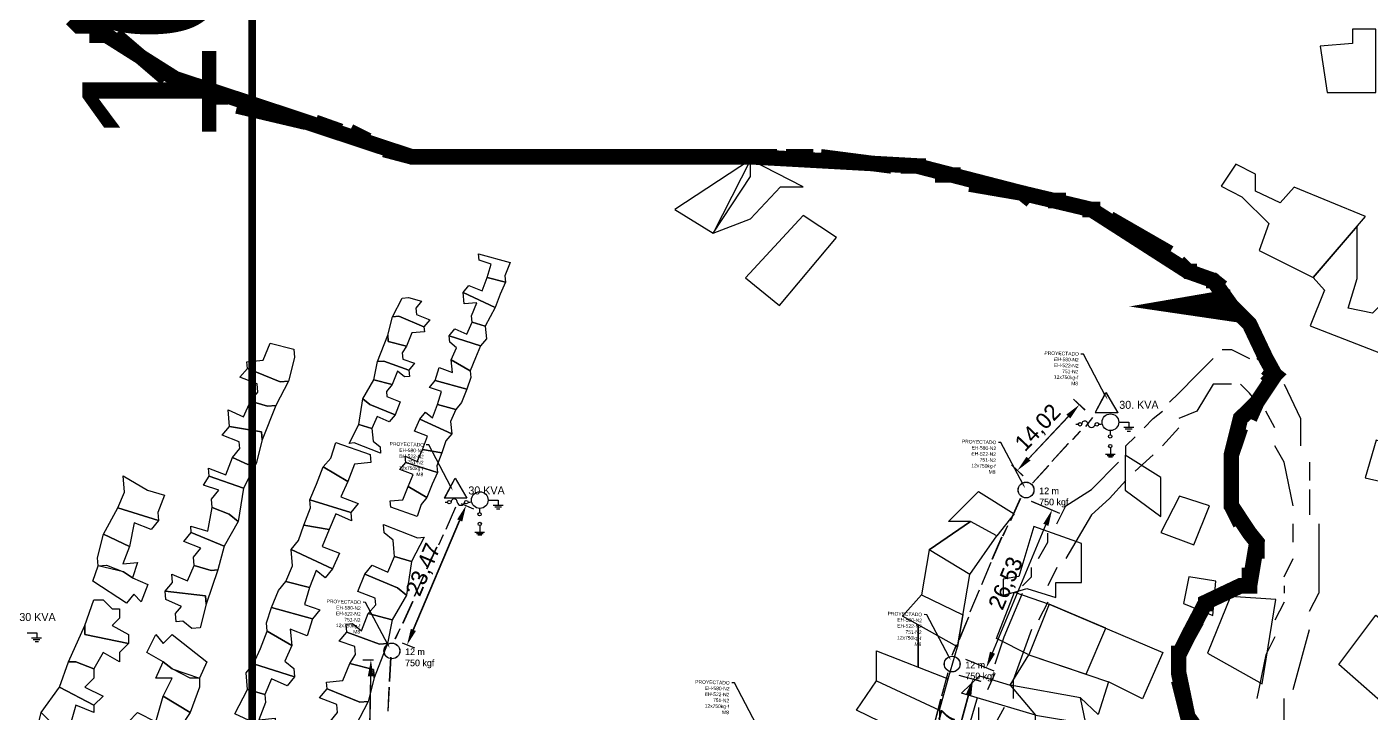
# Model space of a CAD drawing. Header units: millimetres. Extents: x -3588 to 75209, y -3737 to 38254.
# Drawn here: x 4511.6 to 4720.4, y 20894.3 to 21000.9 of the extents above; entities that cross this region are included whole.
import ezdxf
from ezdxf import colors
from ezdxf.entities.mleader import LeaderData, LeaderLine
from ezdxf.math import Vec2, Vec3

# ---------------------------------------------------------------- set-up
doc = ezdxf.new("R2010")
doc.units = ezdxf.units.MM
doc.linetypes.add('CONTINUA', pattern=[0])
for name, color, linetype in [('Mancheta', 255, 'Continuous'), ('P', 253, 'Continuous'), ('T', 7, 'Continuous')]:
    doc.layers.add(name, color=color, linetype=linetype)
doc.dimstyles.new('ISO-25', dxfattribs={"dimtxt": 2.5, "dimasz": 2.5, "dimexe": 1.25, "dimexo": 0.625, "dimtad": 1, "dimtxsty": 'Standard', "dimcen": 2.5, "dimadec": 0, "dimazin": 0, "dimtfac": 1, "dimtmove": 0, "dimatfit": 3, "dimfxl": 1, "dimarcsym": 0})

# ---------------------------------------------------------------- blocks, each defined once
blk = doc.blocks.new('*D268')
at = {"color": 0, "lineweight": -2, "transparency": 16777216}
for p, q in [((4565.47, 20902.55), (4563.82, 20902.58)), ((4565.02, 20900.06), (4564.52, 20873.54)), ((4564.87, 20871.03), (4563.23, 20871.06))]:
    blk.add_line(p, q, dxfattribs=at)
at = {"color": 0, "transparency": 16777216}
for points in [[(4564.61, 20900.07), (4565.44, 20900.05), (4565.07, 20902.56)], [(4564.11, 20873.55), (4564.94, 20873.53), (4564.48, 20871.04)]]:
    blk.add_solid(points, dxfattribs=at)
at = {"layer": 'Defpoints', "color": 0, "transparency": 16777216}
for p in [(4566.09, 20902.54), (4564.48, 20871.04), (4565.5, 20871.02)]:
    blk.add_point(p, dxfattribs=at)
at = {"color": 0, "transparency": 16777216, "insert": (4562.69, 20886.84), "char_height": 2.5, "attachment_point": 5, "rotation": 88.9189}
blk.add_mtext('31,52', dxfattribs=at)
blk = doc.blocks.new('*D269')
at = {"color": 0, "lineweight": -2, "transparency": 16777216}
for p, q in [((4579.08, 20926.88), (4580.99, 20926.08)), ((4571.67, 20907.25), (4578.87, 20924.26)), ((4569.93, 20905.27), (4571.84, 20904.46))]:
    blk.add_line(p, q, dxfattribs=at)
at = {"color": 0, "transparency": 16777216}
for points in [[(4578.48, 20924.42), (4579.25, 20924.1), (4579.84, 20926.56)], [(4571.28, 20907.41), (4572.05, 20907.09), (4570.69, 20904.95)]]:
    blk.add_solid(points, dxfattribs=at)
at = {"layer": 'Defpoints', "color": 0, "transparency": 16777216}
for p in [(4578.51, 20927.13), (4579.84, 20926.56), (4569.36, 20905.51)]:
    blk.add_point(p, dxfattribs=at)
at = {"color": 0, "transparency": 16777216, "insert": (4573.35, 20916.57), "char_height": 2.5, "attachment_point": 5, "rotation": 67.0564}
blk.add_mtext('23,47', dxfattribs=at)
blk = doc.blocks.new('*D275')
at = {"color": 0, "lineweight": -2, "transparency": 16777216}
for p, q in [((4656.37, 20900.21), (4659.76, 20899.29)), ((4654, 20882.86), (4657.9, 20897.2)), ((4651.16, 20881.04), (4654.55, 20880.12))]:
    blk.add_line(p, q, dxfattribs=at)
at = {"color": 0, "transparency": 16777216}
for points in [[(4657.5, 20897.31), (4658.3, 20897.09), (4658.56, 20899.62)], [(4653.6, 20882.97), (4654.4, 20882.75), (4653.34, 20880.44)]]:
    blk.add_solid(points, dxfattribs=at)
at = {"layer": 'Defpoints', "color": 0, "transparency": 16777216}
for p in [(4655.76, 20900.37), (4658.56, 20899.62), (4650.55, 20881.2)]:
    blk.add_point(p, dxfattribs=at)
at = {"color": 0, "transparency": 16777216, "insert": (4653.94, 20890.58), "char_height": 2.5, "attachment_point": 5, "rotation": 74.7914}
blk.add_mtext('19,87', dxfattribs=at)
blk = doc.blocks.new('*D276')
at = {"color": 0, "lineweight": -2, "transparency": 16777216}
for p, q in [((4667.62, 20927.23), (4672, 20925.41)), ((4661.6, 20903.71), (4669.88, 20923.58)), ((4657.41, 20902.74), (4661.79, 20900.92))]:
    blk.add_line(p, q, dxfattribs=at)
at = {"color": 0, "transparency": 16777216}
for points in [[(4669.5, 20923.74), (4670.27, 20923.42), (4670.84, 20925.89)], [(4661.22, 20903.87), (4661.98, 20903.55), (4660.64, 20901.4)]]:
    blk.add_solid(points, dxfattribs=at)
at = {"layer": 'Defpoints', "color": 0, "transparency": 16777216}
for p in [(4667.04, 20927.47), (4670.84, 20925.89), (4656.84, 20902.98)]:
    blk.add_point(p, dxfattribs=at)
at = {"color": 0, "transparency": 16777216, "insert": (4663.82, 20914.45), "char_height": 2.5, "attachment_point": 5, "rotation": 67.3803}
blk.add_mtext('26,53', dxfattribs=at)
blk = doc.blocks.new('*D277')
at = {"color": 0, "lineweight": -2, "transparency": 16777216}
for p, q in [((4675.96, 20941.42), (4674.18, 20943.1)), ((4667.19, 20933.85), (4673.37, 20940.42)), ((4666.34, 20931.21), (4664.56, 20932.89))]:
    blk.add_line(p, q, dxfattribs=at)
at = {"color": 0, "transparency": 16777216}
for points in [[(4673.07, 20940.7), (4673.68, 20940.13), (4675.09, 20942.24)], [(4666.88, 20934.14), (4667.49, 20933.57), (4665.47, 20932.03)]]:
    blk.add_solid(points, dxfattribs=at)
at = {"layer": 'Defpoints', "color": 0, "transparency": 16777216}
for p in [(4675.09, 20942.24), (4676.42, 20940.99), (4666.8, 20930.78)]:
    blk.add_point(p, dxfattribs=at)
at = {"color": 0, "transparency": 16777216, "insert": (4668.76, 20938.56), "char_height": 2.5, "attachment_point": 5, "rotation": 46.7001}
blk.add_mtext('14,02', dxfattribs=at)
blk = doc.blocks.new('*D734')
at = {"color": 0, "lineweight": -2, "transparency": 16777216}
for p, q in [((4565.44, 20902.55), (4563.8, 20902.58)), ((4565, 20900.06), (4564.5, 20873.54)), ((4564.85, 20871.03), (4563.2, 20871.06))]:
    blk.add_line(p, q, dxfattribs=at)
at = {"color": 0, "transparency": 16777216}
for points in [[(4564.58, 20900.06), (4565.42, 20900.05), (4565.05, 20902.56)], [(4564.08, 20873.54), (4564.92, 20873.53), (4564.45, 20871.04)]]:
    blk.add_solid(points, dxfattribs=at)
at = {"layer": 'Defpoints', "color": 0, "transparency": 16777216}
for p in [(4566.07, 20902.54), (4564.45, 20871.04), (4565.47, 20871.02)]:
    blk.add_point(p, dxfattribs=at)
at = {"color": 0, "transparency": 16777216, "insert": (4562.67, 20886.84), "char_height": 2.5, "attachment_point": 5, "rotation": 88.9189}
blk.add_mtext('31,52', dxfattribs=at)
blk = doc.blocks.new('*D735')
at = {"color": 0, "lineweight": -2, "transparency": 16777216}
for p, q in [((4579.06, 20926.88), (4580.97, 20926.07)), ((4571.64, 20907.25), (4578.84, 20924.26)), ((4569.91, 20905.27), (4571.82, 20904.46))]:
    blk.add_line(p, q, dxfattribs=at)
at = {"color": 0, "transparency": 16777216}
for points in [[(4578.46, 20924.42), (4579.23, 20924.09), (4579.82, 20926.56)], [(4571.26, 20907.41), (4572.03, 20907.08), (4570.67, 20904.94)]]:
    blk.add_solid(points, dxfattribs=at)
at = {"layer": 'Defpoints', "color": 0, "transparency": 16777216}
for p in [(4578.48, 20927.12), (4579.82, 20926.56), (4569.33, 20905.51)]:
    blk.add_point(p, dxfattribs=at)
at = {"color": 0, "transparency": 16777216, "insert": (4573.33, 20916.56), "char_height": 2.5, "attachment_point": 5, "rotation": 67.0564}
blk.add_mtext('23,47', dxfattribs=at)
blk = doc.blocks.new('*D741')
at = {"color": 0, "lineweight": -2, "transparency": 16777216}
for p, q in [((4656.34, 20900.21), (4659.74, 20899.28)), ((4653.98, 20882.85), (4657.88, 20897.2)), ((4651.13, 20881.04), (4654.53, 20880.11))]:
    blk.add_line(p, q, dxfattribs=at)
at = {"color": 0, "transparency": 16777216}
for points in [[(4657.47, 20897.31), (4658.28, 20897.09), (4658.53, 20899.61)], [(4653.57, 20882.96), (4654.38, 20882.74), (4653.32, 20880.44)]]:
    blk.add_solid(points, dxfattribs=at)
at = {"layer": 'Defpoints', "color": 0, "transparency": 16777216}
for p in [(4655.74, 20900.37), (4658.53, 20899.61), (4650.53, 20881.2)]:
    blk.add_point(p, dxfattribs=at)
at = {"color": 0, "transparency": 16777216, "insert": (4653.92, 20890.57), "char_height": 2.5, "attachment_point": 5, "rotation": 74.7914}
blk.add_mtext('19,87', dxfattribs=at)
blk = doc.blocks.new('*D742')
at = {"color": 0, "lineweight": -2, "transparency": 16777216}
for p, q in [((4667.6, 20927.23), (4671.97, 20925.41)), ((4661.58, 20903.7), (4669.86, 20923.58)), ((4657.39, 20902.74), (4661.77, 20900.92))]:
    blk.add_line(p, q, dxfattribs=at)
at = {"color": 0, "transparency": 16777216}
for points in [[(4669.47, 20923.74), (4670.24, 20923.42), (4670.82, 20925.89)], [(4661.19, 20903.86), (4661.96, 20903.54), (4660.62, 20901.4)]]:
    blk.add_solid(points, dxfattribs=at)
at = {"layer": 'Defpoints', "color": 0, "transparency": 16777216}
for p in [(4667.02, 20927.47), (4670.82, 20925.89), (4656.81, 20902.98)]:
    blk.add_point(p, dxfattribs=at)
at = {"color": 0, "transparency": 16777216, "insert": (4663.79, 20914.44), "char_height": 2.5, "attachment_point": 5, "rotation": 67.3803}
blk.add_mtext('26,53', dxfattribs=at)
blk = doc.blocks.new('*D743')
at = {"color": 0, "lineweight": -2, "transparency": 16777216}
for p, q in [((4675.94, 20941.41), (4674.16, 20943.09)), ((4667.16, 20933.85), (4673.35, 20940.42)), ((4666.32, 20931.21), (4664.54, 20932.89))]:
    blk.add_line(p, q, dxfattribs=at)
at = {"color": 0, "transparency": 16777216}
for points in [[(4673.05, 20940.7), (4673.65, 20940.13), (4675.07, 20942.23)], [(4666.86, 20934.13), (4667.47, 20933.56), (4665.45, 20932.03)]]:
    blk.add_solid(points, dxfattribs=at)
at = {"layer": 'Defpoints', "color": 0, "transparency": 16777216}
for p in [(4675.07, 20942.23), (4676.39, 20940.98), (4666.78, 20930.78)]:
    blk.add_point(p, dxfattribs=at)
at = {"color": 0, "transparency": 16777216, "insert": (4668.74, 20938.56), "char_height": 2.5, "attachment_point": 5, "rotation": 46.7001}
blk.add_mtext('14,02', dxfattribs=at)

msp = doc.modelspace()

# ---------------------------------------------------------------- linework, layer by layer
at = {"color": 10}
for p, q in [((4677.577, 20941.056), (4679.204, 20944.111)), ((4677.6, 20941.059), (4679.226, 20944.115)), ((4679.204, 20944.111), (4681.025, 20940.991)), ((4679.226, 20944.115), (4681.048, 20940.994)), ((4681.025, 20940.991), (4677.524, 20940.991)), ((4681.048, 20940.994), (4677.547, 20940.994)), ((4674.499, 20939.189), (4674.884, 20939.189)), ((4676.057, 20938.84), (4677.14, 20940.251)), ((4676.08, 20938.843), (4677.163, 20940.255)), ((4678.074, 20939.189), (4678.462, 20939.189)), ((4681.276, 20939.503), (4682.752, 20939.502)), ((4681.967, 20938.746), (4683.516, 20938.745)), ((4682.752, 20939.502), (4682.753, 20938.767)), ((4675.219, 20938.14), (4674.012, 20936.833)), ((4675.242, 20938.144), (4674.035, 20936.836)), ((4679.849, 20938.149), (4679.855, 20937.572)), ((4682.21, 20938.472), (4683.254, 20938.472)), ((4682.5, 20938.143), (4683.027, 20938.143)), ((4673.34, 20936.211), (4670.775, 20933.433)), ((4673.363, 20936.215), (4670.798, 20933.437)), ((4680.642, 20934.501), (4679.147, 20934.484)), ((4679.885, 20935.543), (4679.896, 20934.492)), ((4670.288, 20932.773), (4667.773, 20930.048)), ((4670.311, 20932.777), (4667.795, 20930.052)), ((4680.411, 20934.293), (4679.386, 20934.281)), ((4680.193, 20934.09), (4679.602, 20934.084)), ((4576.501, 20927.763), (4578.128, 20930.818)), ((4576.524, 20927.766), (4578.15, 20930.822)), ((4578.128, 20930.818), (4579.949, 20927.698)), ((4578.15, 20930.822), (4579.972, 20927.701)), ((4579.949, 20927.698), (4576.448, 20927.698)), ((4579.972, 20927.701), (4576.471, 20927.701)), ((4576.576, 20927.094), (4576.961, 20927.094)), ((4576.741, 20922.895), (4578.247, 20926.362)), ((4576.764, 20922.898), (4578.27, 20926.366)), ((4580.151, 20927.095), (4580.539, 20927.095)), ((4583.352, 20927.408), (4584.829, 20927.407)), ((4584.043, 20926.651), (4585.592, 20926.651)), ((4584.287, 20926.377), (4585.331, 20926.377)), ((4584.829, 20927.407), (4584.83, 20926.673)), ((4664.391, 20924.266), (4665.952, 20927.709)), ((4664.413, 20924.269), (4665.975, 20927.713)), ((4581.926, 20926.055), (4581.932, 20925.478)), ((4584.577, 20926.048), (4585.104, 20926.048)), ((4575.602, 20920.454), (4576.311, 20922.086)), ((4575.625, 20920.458), (4576.334, 20922.09)), ((4582.719, 20922.406), (4581.224, 20922.389)), ((4582.488, 20922.198), (4581.463, 20922.187)), ((4582.27, 20921.995), (4581.679, 20921.989)), ((4581.962, 20923.448), (4581.973, 20922.398)), ((4663.213, 20921.844), (4663.948, 20923.464)), ((4663.236, 20921.848), (4663.971, 20923.468)), ((4573.748, 20916.722), (4575.307, 20920.166)), ((4573.771, 20916.725), (4575.33, 20920.17)), ((4661.548, 20918.263), (4663.048, 20921.733)), ((4661.571, 20918.266), (4663.071, 20921.736)), ((4659.911, 20914.312), (4661.373, 20917.799)), ((4659.934, 20914.316), (4661.396, 20917.803)), ((4571.839, 20912.523), (4573.367, 20915.902)), ((4571.861, 20912.527), (4573.39, 20915.905)), ((4570.026, 20908.298), (4571.584, 20911.743)), ((4570.048, 20908.302), (4571.607, 20911.747)), ((4658.119, 20910.062), (4659.553, 20913.482)), ((4658.142, 20910.065), (4659.576, 20913.485)), ((4568.85, 20905.876), (4569.584, 20907.497)), ((4568.873, 20905.879), (4569.607, 20907.5)), ((4656.425, 20905.788), (4657.887, 20909.275)), ((4656.448, 20905.792), (4657.91, 20909.279)), ((4511.683, 20906.797), (4513.159, 20906.796)), ((4512.374, 20906.04), (4513.923, 20906.039)), ((4512.617, 20905.766), (4513.661, 20905.766)), ((4512.907, 20905.437), (4513.434, 20905.437)), ((4513.159, 20906.796), (4513.16, 20906.061)), ((4655.318, 20903.334), (4656.006, 20904.974)), ((4655.341, 20903.337), (4656.029, 20904.978)), ((4567.971, 20899.26), (4568.171, 20903.035)), ((4567.994, 20899.263), (4568.193, 20903.039)), ((4653.692, 20897.003), (4654.687, 20900.65)), ((4653.715, 20897.007), (4654.71, 20900.654)), ((4567.719, 20894.654), (4567.915, 20898.357)), ((4567.742, 20894.657), (4567.938, 20898.361)), ((4652.63, 20892.861), (4653.585, 20896.519)), ((4652.653, 20892.865), (4653.608, 20896.523))]:
    msp.add_line(p, q, dxfattribs=at)
at = {"color": 220}
for points in [[(4712.48, 20997.899), (4713.533, 20990.699), (4721.127, 20990.699), (4721.127, 21000.557), (4717.468, 21000.557), (4717.468, 20998.342), (4712.48, 20997.899)], [(4612.281, 20972.556), (4618.227, 20968.863), (4624.012, 20977.694), (4624.012, 20980.263), (4612.281, 20972.556)], [(4624.012, 20971.111), (4628.672, 20976.088), (4632.207, 20976.088), (4624.012, 20980.263), (4624.012, 20980.263), (4618.227, 20968.863), (4624.012, 20971.111)], [(4697.077, 20976.186), (4700.293, 20974.49), (4700.293, 20974.49), (4704.491, 20970.385), (4702.972, 20966.19), (4711.369, 20961.995), (4719.497, 20971.456), (4708.421, 20976.007), (4706.277, 20973.598), (4702.437, 20975.383), (4702.437, 20978.06), (4699.391, 20979.578), (4697.077, 20976.186)], [(4623.209, 20961.959), (4628.512, 20957.624), (4637.35, 20968.221), (4632.207, 20971.592), (4623.209, 20961.959)], [(4713.12, 20960.015), (4710.91, 20954.465), (4728.084, 20947.782), (4730.294, 20955.711), (4723.493, 20959.335), (4720.602, 20956.447), (4716.805, 20957.24), (4718.222, 20961.827), (4718.222, 20969.971), (4711.369, 20961.995), (4711.369, 20961.995), (4713.12, 20960.015)], [(4721.156, 20936.708), (4719.463, 20930.879), (4726.896, 20929.187), (4729.06, 20934.452), (4721.156, 20936.708)], [(4682.183, 20934.373), (4682.183, 20928.975), (4687.749, 20924.886), (4687.749, 20930.938), (4682.183, 20934.373)], [(4658.056, 20915.855), (4662.236, 20921.871), (4658.186, 20924.093), (4651.764, 20919.676), (4658.186, 20924.093), (4654.731, 20924.093), (4659.417, 20928.735), (4664.936, 20925.283), (4662.236, 20921.871)], [(4687.709, 20922.369), (4692.87, 20920.456), (4695.284, 20926.528), (4690.622, 20928.025), (4687.709, 20922.369)], [(4663.236, 20915.136), (4663.236, 20912.633), (4664.981, 20913.13), (4666.928, 20913.684), (4671.409, 20912.304), (4671.409, 20914.609), (4675.43, 20914.609), (4675.43, 20920.669), (4667.982, 20923.303), (4665.674, 20915.531), (4663.236, 20915.136)], [(4653.33, 20894.81), (4654.723, 20899.679), (4656.135, 20904.617), (4650.024, 20908.026), (4650.024, 20901.513), (4650.024, 20908.026), (4647.589, 20909.384), (4650.546, 20912.721), (4656.985, 20909.591), (4656.135, 20904.617), (4658.056, 20915.855), (4651.764, 20919.676), (4650.546, 20912.721)], [(4692.087, 20915.49), (4691.235, 20911.363), (4695.791, 20909.496), (4696.25, 20914.835), (4692.087, 20915.49)], [(4667.237, 20903.404), (4662.209, 20905.916), (4664.981, 20913.13), (4670.396, 20911.262), (4667.237, 20903.404), (4676.141, 20900.392), (4679.163, 20907.526), (4670.396, 20911.262), (4688.017, 20903.754), (4684.901, 20896.576), (4679.615, 20899.217)], [(4698.554, 20912.454), (4694.952, 20903.622), (4703.465, 20898.878), (4705.593, 20911.964), (4698.554, 20912.454)], [(4715.35, 20901.876), (4721.122, 20909.566), (4728.915, 20903.318), (4723.143, 20895.051), (4715.35, 20901.876)], [(4643.585, 20899.331), (4643.585, 20904.026), (4654.723, 20899.679)], [(4659.179, 20896.705), (4657.632, 20891.359), (4668.269, 20888.782), (4668.269, 20893.999), (4659.179, 20896.705), (4656.748, 20897.428), (4659.566, 20900.119), (4664.336, 20898.702), (4668.269, 20893.999), (4676.069, 20892.711), (4675.231, 20896.705), (4664.336, 20898.702), (4667.237, 20903.404), (4679.615, 20899.217), (4678.003, 20894.128), (4675.231, 20896.705)], [(4640.452, 20894.81), (4643.585, 20899.331), (4653.33, 20894.81), (4653.33, 20888.55), (4640.452, 20894.81)]]:
    msp.add_lwpolyline(points, dxfattribs=at)
at = {"color": 10}
for centre, radius in [((4679.894, 20939.518), 1.294), ((4675.16, 20939.196), 0.276), ((4677.798, 20939.192), 0.276), ((4679.855, 20937.308), 0.263), ((4679.879, 20935.802), 0.26), ((4581.971, 20927.423), 1.294), ((4666.781, 20928.978), 1.222), ((4666.803, 20928.981), 1.222), ((4577.237, 20927.101), 0.276), ((4579.875, 20927.097), 0.276), ((4581.932, 20925.214), 0.263), ((4581.956, 20923.708), 0.26), ((4568.311, 20903.99), 1.222), ((4568.334, 20903.993), 1.222), ((4655.311, 20901.951), 1.222), ((4655.334, 20901.955), 1.222)]:
    msp.add_circle(centre, radius, dxfattribs=at)
for centre, radius, start, end in [((4675.916, 20939.217), 0.481, 356.0473, 179.98075), ((4676.958, 20939.284), 0.571, 190.00363, 350.3175), ((4577.993, 20927.123), 0.481, 356.0473, 179.98075), ((4579.035, 20927.189), 0.571, 190.00363, 350.3175)]:
    msp.add_arc(centre, radius, start, end, dxfattribs=at)
at = {"layer": 'P'}
for points, const_width in [([(4546.642, 14442.235), (4546.642, 23768.463)], 1.2), ([(4518.573, 21002.18), (4519.71, 21001.06), (4521.118, 21001.06), (4522.526, 21001.06), (4522.526, 20999.636), (4523.951, 20999.636), (4534.673, 20992.866), (4571.37, 20980.735), (4609.202, 20980.735), (4624.15, 20980.735), (4649.852, 20979.311), (4666.224, 20975.086), (4676.946, 20972.541), (4691.91, 20962.939), (4695.863, 20961.531), (4698.679, 20957.578), (4700.088, 20956.169), (4701.496, 20954.761), (4704.04, 20949.4), (4705.449, 20946.855), (4702.632, 20942.614), (4700.088, 20940.086), (4698.679, 20934.436), (4698.679, 20930.484), (4698.679, 20926.531), (4701.496, 20922.29), (4702.632, 20920.881), (4701.496, 20914.112), (4700.088, 20914.112), (4694.726, 20911.567), (4691.91, 20906.206), (4690.501, 20903.389), (4690.501, 20900.557), (4691.91, 20893.787), (4694.726, 20889.834)], 2.417), ([(4518.573, 21002.18), (4519.71, 21001.06), (4521.118, 21001.06), (4522.526, 21001.06), (4522.526, 20999.636), (4523.951, 20999.636), (4534.673, 20992.866), (4571.37, 20980.735), (4609.202, 20980.735), (4624.15, 20980.735), (4649.852, 20979.311), (4666.224, 20975.086), (4676.946, 20972.541), (4691.91, 20962.939), (4695.863, 20961.531), (4698.679, 20957.578), (4700.088, 20956.169), (4701.496, 20954.761), (4704.04, 20949.4), (4705.449, 20946.855), (4702.632, 20942.614), (4700.088, 20940.086), (4698.679, 20934.436), (4698.679, 20930.484), (4698.679, 20926.531), (4701.496, 20922.29), (4702.632, 20920.881), (4701.496, 20914.112), (4700.088, 20914.112), (4694.726, 20911.567), (4691.91, 20906.206), (4690.501, 20903.389), (4690.501, 20900.557), (4691.91, 20893.787), (4694.726, 20889.834)], 1.2), ([(4519.71, 21001.06), (4521.118, 21001.06), (4522.526, 21001.06), (4522.526, 20999.636)], 2.417), ([(4525.359, 20999.636), (4533.265, 20992.866)], 2.417), ([(4534.673, 20992.866), (4537.49, 20991.458)], 2.417), ([(4540.034, 20990.049), (4542.851, 20990.049)], 2.417), ([(4544.275, 20988.625), (4554.998, 20986.096)], 2.417), ([(4556.406, 20986.096), (4560.359, 20984.688)], 2.417), ([(4561.767, 20984.688), (4564.6, 20983.264)], 2.417), ([(4567.129, 20981.855), (4571.37, 20980.735), (4576.731, 20980.735)], 2.417), ([(4579.548, 20980.735), (4582.092, 20980.735)], 2.417), ([(4583.5, 20980.735), (4587.453, 20980.735)], 2.417), ([(4588.878, 20980.735), (4599.872, 20980.735)], 2.417), ([(4601.009, 20980.735), (4605.249, 20980.735)], 2.417), ([(4606.658, 20980.735), (4609.202, 20980.735), (4610.611, 20980.735)], 2.417), ([(4612.019, 20980.735), (4622.742, 20980.735)], 2.417), ([(4624.15, 20980.735), (4628.103, 20980.735)], 2.417), ([(4629.527, 20980.735), (4633.752, 20980.735)], 2.417), ([(4634.888, 20980.735), (4645.899, 20979.311)], 2.417), ([(4647.307, 20979.311), (4649.852, 20979.311), (4651.26, 20979.311)], 2.417), ([(4652.669, 20977.903), (4656.621, 20977.903)], 2.417), ([(4658.03, 20976.494), (4666.224, 20975.086), (4667.632, 20973.95)], 2.417), ([(4670.177, 20973.95), (4672.993, 20973.95)], 2.417), ([(4675.538, 20972.541), (4676.946, 20972.541), (4678.354, 20972.541)], 2.417), ([(4679.763, 20971.133), (4689.077, 20965.772)], 2.417), ([(4690.501, 20964.363), (4691.91, 20962.939), (4693.318, 20962.939)], 2.417), ([(4694.726, 20961.531), (4695.863, 20961.531), (4697.271, 20960.41)], 2.417), ([(4698.679, 20958.986), (4690.501, 20957.578), (4700.088, 20956.169), (4701.496, 20954.761), (4704.04, 20949.4)], 2.417), ([(4704.04, 20947.976), (4705.449, 20946.855), (4704.04, 20945.447)], 2.417), ([(4702.632, 20942.614), (4701.496, 20940.086)], 2.417), ([(4700.088, 20938.661), (4698.679, 20934.436), (4698.679, 20930.484), (4698.679, 20929.075)], 2.417), ([(4698.679, 20926.531), (4700.088, 20923.714)], 2.417), ([(4701.496, 20922.29), (4702.632, 20920.881), (4702.632, 20918.337)], 2.417), ([(4701.496, 20916.928), (4701.496, 20914.112), (4700.088, 20914.112), (4694.726, 20911.567), (4694.726, 20910.159)], 2.417), ([(4693.318, 20908.75), (4691.91, 20906.206)], 2.417), ([(4690.501, 20904.798), (4690.501, 20903.389), (4690.501, 20900.557)], 2.417), ([(4690.501, 20899.436), (4691.91, 20893.787), (4694.726, 20889.834)], 2.417)]:
    msp.add_lwpolyline(points, dxfattribs=dict(at, const_width=const_width))
at = {"layer": 'P', "color": 50}
for points in [[(4585.871, 20962.253), (4585.962, 20961.26), (4583.116, 20962), (4583.717, 20964.035), (4581.883, 20964.654), (4581.792, 20965.646), (4586.672, 20964.306), (4585.871, 20962.253)], [(4585.143, 20959.408), (4584.331, 20957.343), (4579.361, 20959.665), (4580.252, 20960.736), (4582.316, 20959.936), (4583.116, 20962), (4585.962, 20961.26), (4585.143, 20959.408)], [(4580.685, 20956.019), (4581.486, 20958.072), (4579.523, 20957.891), (4579.361, 20959.665), (4584.331, 20957.343), (4582.822, 20954.426), (4580.775, 20955.037), (4580.685, 20956.019)], [(4572.051, 20957.206), (4572.141, 20956.224), (4574.194, 20955.423), (4573.302, 20954.351), (4569.386, 20955.971), (4568.405, 20955.881), (4569.914, 20958.798), (4570.907, 20958.889), (4572.941, 20958.288), (4572.051, 20957.206)], [(4573.375, 20953.559), (4571.412, 20953.379), (4570.6, 20951.325), (4567.755, 20952.054), (4567.665, 20953.035), (4568.405, 20955.881), (4569.386, 20955.971), (4573.302, 20954.351), (4573.375, 20953.559)], [(4583.002, 20952.463), (4582.099, 20951.391), (4577.201, 20952.921), (4578.093, 20953.992), (4579.956, 20953.174), (4580.775, 20955.037), (4582.822, 20954.426), (4583.002, 20952.463)], [(4569.909, 20950.272), (4570, 20949.28), (4571.845, 20948.662), (4570.943, 20947.589), (4567.045, 20949.008), (4566.063, 20948.918), (4567.665, 20953.035), (4567.755, 20952.054), (4570.6, 20951.325), (4569.909, 20950.272)], [(4581.281, 20949.527), (4580.479, 20947.474), (4577.544, 20949.185), (4578.363, 20951.048), (4577.291, 20951.939), (4577.201, 20952.921), (4582.099, 20951.391), (4581.281, 20949.527)], [(4580.57, 20946.482), (4579.94, 20944.647), (4575.061, 20945.976), (4575.671, 20948.023), (4577.724, 20947.222), (4577.544, 20949.185), (4580.479, 20947.474), (4580.57, 20946.482)], [(4571.033, 20946.608), (4570.252, 20946.536), (4569.18, 20947.427), (4568.369, 20945.362), (4565.523, 20946.102), (4566.063, 20948.918), (4567.045, 20949.008), (4570.943, 20947.589), (4571.033, 20946.608)], [(4567.478, 20944.291), (4567.549, 20943.51), (4569.614, 20942.698), (4568.802, 20940.644), (4564.885, 20942.264), (4563.813, 20943.167), (4565.523, 20946.102), (4568.369, 20945.362), (4567.478, 20944.291)], [(4579.14, 20942.583), (4578.249, 20941.511), (4575.404, 20942.24), (4576.014, 20944.287), (4574.169, 20944.905), (4575.061, 20945.976), (4579.94, 20944.647), (4579.14, 20942.583)], [(4568.802, 20940.644), (4567.91, 20939.573), (4566.047, 20940.392), (4565.228, 20938.528), (4563.193, 20939.14), (4563.813, 20943.167), (4564.885, 20942.264), (4568.802, 20940.644)], [(4577.43, 20939.648), (4577.61, 20937.685), (4572.639, 20940.007), (4573.531, 20941.078), (4574.602, 20940.187), (4575.404, 20942.24), (4578.249, 20941.511), (4577.43, 20939.648)], [(4565.318, 20937.547), (4565.409, 20936.565), (4566.48, 20935.674), (4566.571, 20934.681), (4562.464, 20936.295), (4561.672, 20936.222), (4563.193, 20939.14), (4565.228, 20938.528), (4565.318, 20937.547)], [(4576.719, 20936.613), (4576.089, 20934.767), (4573.073, 20935.278), (4573.874, 20937.342), (4571.81, 20938.142), (4572.639, 20940.007), (4577.61, 20937.685), (4576.719, 20936.613)], [(4558.837, 20933.951), (4559.638, 20936.344), (4564.956, 20934.513), (4565.073, 20933.239), (4562.527, 20933.006), (4561.474, 20930.327), (4557.666, 20932.56), (4558.837, 20933.951)], [(4575.288, 20932.714), (4575.379, 20931.722), (4570.48, 20933.263), (4570.39, 20934.244), (4572.242, 20933.425), (4573.073, 20935.278), (4576.089, 20934.767), (4575.288, 20932.714)], [(4556.628, 20929.882), (4557.666, 20932.56), (4561.474, 20930.327), (4560.411, 20927.924), (4563.09, 20926.872), (4561.919, 20925.48), (4555.564, 20927.479), (4556.628, 20929.882)], [(4574.559, 20929.87), (4573.759, 20927.805), (4570.823, 20929.527), (4571.643, 20931.379), (4569.578, 20932.19), (4570.48, 20933.263), (4575.379, 20931.722), (4574.559, 20929.87)], [(4572.857, 20926.733), (4572.239, 20924.888), (4568.139, 20926.3), (4568.049, 20927.281), (4570.012, 20927.461), (4570.823, 20929.527), (4573.759, 20927.805), (4572.857, 20926.733)], [(4555.683, 20926.192), (4555.564, 20927.479), (4561.919, 20925.48), (4562.036, 20924.207), (4559.633, 20925.271), (4558.555, 20922.867), (4554.643, 20923.529), (4555.683, 20926.192)], [(4553.827, 20921.134), (4554.643, 20923.529), (4558.555, 20922.867), (4557.517, 20920.189), (4560.195, 20919.151), (4559.118, 20916.733), (4552.671, 20919.744), (4553.827, 20921.134)], [(4568.615, 20919.924), (4568.498, 20921.197), (4567.108, 20922.353), (4566.99, 20923.641), (4572.317, 20921.547), (4573.344, 20921.642), (4571.372, 20917.857), (4568.731, 20918.651), (4568.615, 20919.924)], [(4552.905, 20917.198), (4552.671, 20919.744), (4559.118, 20916.733), (4557.962, 20915.343), (4556.572, 20916.499), (4555.533, 20913.836), (4551.843, 20914.781), (4552.905, 20917.198)], [(4564.096, 20915.906), (4565.252, 20917.296), (4567.669, 20916.234), (4568.731, 20918.651), (4571.372, 20917.857), (4570.568, 20912.634), (4569.176, 20913.804), (4564.096, 20915.906)], [(4565.814, 20911.176), (4565.721, 20912.189), (4563.042, 20913.241), (4564.096, 20915.906), (4569.176, 20913.804), (4570.568, 20912.634), (4568.349, 20908.826), (4564.658, 20909.786), (4565.814, 20911.176)], [(4550.686, 20913.391), (4551.843, 20914.781), (4555.533, 20913.836), (4554.741, 20911.181), (4557.134, 20910.379), (4555.978, 20908.989), (4549.648, 20910.714), (4550.686, 20913.391)], [(4548.831, 20908.334), (4549.648, 20910.714), (4555.978, 20908.989), (4555.185, 20906.335), (4552.522, 20907.374), (4552.756, 20904.828), (4548.949, 20907.046), (4548.831, 20908.334)], [(4561.203, 20908.171), (4562.215, 20908.264), (4563.605, 20907.107), (4564.658, 20909.786), (4568.349, 20908.826), (4567.649, 20905.173), (4566.376, 20905.056), (4561.319, 20906.898), (4561.203, 20908.171)], [(4547.91, 20904.383), (4548.949, 20907.046), (4552.756, 20904.828), (4551.694, 20902.411), (4553.084, 20901.254), (4553.201, 20899.981), (4546.848, 20901.966), (4547.91, 20904.383)], [(4562.66, 20903.417), (4562.542, 20904.705), (4560.149, 20905.506), (4561.319, 20906.898), (4566.376, 20905.056), (4567.649, 20905.173), (4565.571, 20899.833), (4565.454, 20901.106), (4561.764, 20902.051), (4562.66, 20903.417)], [(4545.677, 20900.575), (4546.848, 20901.966), (4553.201, 20899.981), (4552.044, 20898.591), (4549.627, 20899.653), (4548.565, 20897.236), (4545.91, 20898.028), (4545.677, 20900.575)], [(4558.164, 20899.153), (4560.71, 20899.387), (4561.764, 20902.051), (4565.454, 20901.106), (4565.571, 20899.833), (4564.612, 20896.141), (4563.338, 20896.024), (4558.258, 20898.126), (4558.164, 20899.153)], [(4548.682, 20895.963), (4547.643, 20893.3), (4550.189, 20893.534), (4550.4, 20891.234), (4543.953, 20894.245), (4545.91, 20898.028), (4548.565, 20897.236), (4548.682, 20895.963)], [(4559.882, 20894.423), (4559.765, 20895.696), (4557.102, 20896.736), (4558.258, 20898.126), (4563.338, 20896.024), (4564.612, 20896.141), (4562.654, 20892.358), (4561.366, 20892.24), (4558.727, 20893.019), (4559.882, 20894.423)]]:
    msp.add_lwpolyline(points, dxfattribs=at)
at = {"layer": 'P', "color": 200}
for points in [[(4545.791, 20948.908), (4548.337, 20949.141), (4549.391, 20951.806), (4553.081, 20950.861), (4553.198, 20949.587), (4552.238, 20945.896), (4550.965, 20945.779), (4545.885, 20947.881), (4545.791, 20948.908)], [(4547.509, 20944.178), (4547.392, 20945.451), (4544.729, 20946.491), (4545.885, 20947.881), (4550.965, 20945.779), (4552.238, 20945.896), (4550.281, 20942.113), (4548.993, 20941.995), (4546.354, 20942.774), (4547.509, 20944.178)], [(4542.99, 20940.16), (4542.873, 20941.433), (4545.291, 20940.371), (4546.354, 20942.774), (4548.993, 20941.995), (4550.281, 20942.113), (4548.189, 20936.771), (4548.072, 20938.044), (4543.108, 20938.872), (4542.99, 20940.16)], [(4544.708, 20935.43), (4544.615, 20936.443), (4541.952, 20937.482), (4543.108, 20938.872), (4548.072, 20938.044), (4548.189, 20936.771), (4547.243, 20933.081), (4545.97, 20932.964), (4543.553, 20934.026), (4544.708, 20935.43)], [(4539.968, 20931.129), (4539.851, 20932.402), (4542.514, 20931.363), (4543.553, 20934.026), (4545.97, 20932.964), (4547.243, 20933.081), (4545.271, 20929.296), (4539.968, 20931.129)], [(4526.804, 20928.637), (4526.57, 20931.183), (4530.377, 20928.965), (4533.032, 20928.173), (4531.978, 20925.509), (4532.095, 20924.236), (4525.742, 20926.22), (4526.804, 20928.637)], [(4540.296, 20927.556), (4541.452, 20928.946), (4539.057, 20929.762), (4539.968, 20931.129), (4545.271, 20929.296), (4544.467, 20924.073), (4543.075, 20925.243), (4540.412, 20926.283), (4540.296, 20927.556)], [(4530.94, 20922.831), (4528.276, 20923.885), (4527.576, 20920.217), (4523.547, 20922.153), (4525.742, 20926.22), (4532.095, 20924.236), (4530.94, 20922.831)], [(4537.074, 20923.394), (4539.713, 20922.615), (4540.412, 20926.283), (4543.075, 20925.243), (4544.467, 20924.073), (4542.248, 20920.266), (4537.167, 20922.381), (4537.074, 20923.394)], [(4522.602, 20918.463), (4523.547, 20922.153), (4527.576, 20920.217), (4526.538, 20917.54), (4528.839, 20917.751), (4528.021, 20915.371), (4526.655, 20916.267), (4522.719, 20917.189), (4522.602, 20918.463)], [(4537.519, 20918.548), (4538.675, 20919.938), (4535.996, 20920.99), (4537.167, 20922.381), (4542.248, 20920.266), (4541.302, 20916.59), (4540.275, 20916.496), (4537.636, 20917.275), (4537.519, 20918.548)], [(4523.992, 20917.306), (4526.655, 20916.267), (4528.021, 20915.371), (4530.44, 20914.295), (4529.4, 20911.631), (4528.256, 20912.81), (4527.1, 20911.42), (4521.902, 20914.809), (4522.719, 20917.189), (4523.992, 20917.306)], [(4534.273, 20914.646), (4534.155, 20915.934), (4536.559, 20914.856), (4537.636, 20917.275), (4540.275, 20916.496), (4541.302, 20916.59), (4539.47, 20911.272), (4539.354, 20912.545), (4533.103, 20913.255), (4534.273, 20914.646)], [(4526.005, 20909.103), (4524.885, 20907.967), (4527.429, 20906.559), (4527.429, 20905.151), (4520.644, 20906.559), (4520.644, 20907.967), (4522.052, 20911.92), (4523.477, 20911.92), (4524.885, 20910.512), (4526.005, 20910.512), (4526.005, 20909.103)], [(4534.718, 20909.8), (4535.637, 20910.92), (4533.219, 20911.982), (4533.103, 20913.255), (4539.354, 20912.545), (4539.47, 20911.272), (4538.525, 20907.582), (4537.238, 20907.463), (4535.848, 20908.62), (4534.835, 20908.527), (4534.718, 20909.8)], [(4526.005, 20903.742), (4526.005, 20902.318), (4523.477, 20903.742), (4522.052, 20901.198), (4519.236, 20902.318), (4518.099, 20902.318), (4520.644, 20907.967), (4520.644, 20906.559), (4527.429, 20905.151), (4526.005, 20903.742)], [(4537.016, 20899.789), (4534.199, 20901.198), (4532.791, 20902.318), (4530.246, 20903.742), (4531.654, 20906.559), (4532.791, 20905.151), (4534.199, 20906.559), (4539.56, 20902.318), (4538.424, 20899.789), (4537.016, 20899.789)], [(4522.052, 20899.789), (4520.644, 20898.381), (4523.477, 20896.957), (4522.052, 20895.548), (4516.691, 20898.381), (4518.099, 20902.318), (4519.236, 20902.318), (4522.052, 20901.198), (4522.052, 20899.789)], [(4538.424, 20898.381), (4537.016, 20894.428), (4532.791, 20896.957), (4534.199, 20899.789), (4531.654, 20899.789), (4532.791, 20902.318), (4534.199, 20901.198), (4538.424, 20899.789), (4538.424, 20898.381)], [(4522.052, 20894.428), (4519.236, 20895.548), (4518.099, 20891.595), (4515.283, 20893.004), (4513.874, 20894.428), (4516.691, 20898.381), (4522.052, 20895.548), (4522.052, 20894.428)], [(4528.838, 20894.428), (4531.654, 20893.004), (4532.791, 20896.957), (4537.016, 20894.428), (4534.199, 20890.187), (4527.429, 20893.004), (4528.838, 20894.428)], [(4518.099, 20890.187), (4516.691, 20888.779), (4519.236, 20887.642), (4518.099, 20886.234), (4512.466, 20888.779), (4513.874, 20894.428), (4515.283, 20893.004), (4518.099, 20891.595), (4518.099, 20890.187)]]:
    msp.add_lwpolyline(points, dxfattribs=at)
at = {"layer": 'P'}
for points in [[(4689.077, 20942.614), (4690.501, 20944.039), (4693.318, 20946.855), (4695.863, 20949.4)], [(4697.271, 20950.808), (4698.679, 20950.808), (4701.496, 20949.4)], [(4702.632, 20949.4), (4705.449, 20946.855)], [(4698.679, 20945.447), (4695.863, 20945.447), (4693.318, 20941.206), (4690.501, 20940.086)], [(4702.632, 20942.614), (4701.496, 20944.039), (4700.088, 20945.447)], [(4706.873, 20945.447), (4709.402, 20940.086), (4709.402, 20935.845)], [(4685.124, 20938.661), (4686.548, 20940.086), (4687.957, 20941.206)], [(4705.449, 20938.661), (4704.04, 20941.206)], [(4690.501, 20938.661), (4687.957, 20935.845)], [(4682.307, 20934.436), (4682.307, 20935.845), (4683.716, 20937.253)], [(4686.548, 20934.436), (4683.716, 20931.892)], [(4708.281, 20926.531), (4706.873, 20933.3), (4705.449, 20935.845)], [(4672.993, 20926.531), (4676.946, 20929.075), (4681.171, 20933.3)], [(4710.826, 20933.3), (4710.826, 20930.484)], [(4682.307, 20930.484), (4679.763, 20927.651), (4676.946, 20925.122)], [(4710.826, 20929.075), (4710.826, 20926.531), (4710.826, 20925.122)], [(4671.585, 20923.714), (4672.993, 20926.531)], [(4676.946, 20925.122), (4672.993, 20918.337)], [(4668.752, 20918.337), (4670.177, 20920.881), (4670.177, 20922.29)], [(4708.281, 20920.881), (4708.281, 20922.29), (4708.281, 20923.714)], [(4712.234, 20923.714), (4712.234, 20919.761), (4712.234, 20912.975)], [(4706.873, 20915.52), (4708.281, 20918.337)], [(4666.224, 20914.112), (4667.632, 20915.52), (4667.632, 20916.928)], [(4671.585, 20916.928), (4670.177, 20914.112)], [(4706.873, 20914.112), (4706.873, 20912.975)], [(4661.983, 20901.965), (4663.391, 20906.206), (4666.224, 20912.975)], [(4670.177, 20911.567), (4668.752, 20908.75)], [(4706.873, 20911.567), (4705.449, 20908.75)], [(4710.826, 20910.159), (4712.234, 20912.975)], [(4667.632, 20907.326), (4664.799, 20899.436), (4664.799, 20896.604)], [(4708.281, 20898.012), (4710.826, 20907.326)], [(4705.449, 20906.206), (4704.04, 20903.389), (4702.632, 20896.604)], [(4660.846, 20898.012), (4661.983, 20900.557)], [(4658.03, 20892.651), (4659.438, 20892.651), (4659.438, 20895.195)], [(4663.391, 20895.195), (4661.983, 20892.651)], [(4706.873, 20892.651), (4706.873, 20895.195), (4706.873, 20896.604)]]:
    msp.add_lwpolyline(points, dxfattribs=at)

# ---------------------------------------------------------------- texts
at = {"color": 10, "attachment_point": 1}
for s, width, gutter_width, insert, char_height in [('30. KVA', 17.75852, 6.215, (4681.27, 20942.836), 1.243), ('30 KVA', 17.75852, 6.215, (4580.194, 20929.543), 1.243), ('12 m^J750 kgf ', 21.10344, 5.166, (4668.828, 20929.362), 1.03321), ('12 m^J750 kgf ', 21.10344, 5.166, (4668.851, 20929.366), 1.03321), ('30 KVA', 17.75852, 6.215, (4510.468, 20909.879), 1.243), ('12 m^J750 kgf ', 21.10344, 5.166, (4570.359, 20904.374), 1.03321), ('12 m^J750 kgf ', 21.10344, 5.166, (4570.382, 20904.378), 1.03321), ('12 m^J750 kgf ', 21.10344, 5.166, (4657.359, 20902.335), 1.03321), ('12 m^J750 kgf ', 21.10344, 5.166, (4657.382, 20902.339), 1.03321)]:
    msp.add_mtext_dynamic_manual_height_columns(s, width=width, gutter_width=gutter_width, heights=[0], dxfattribs=dict(at, insert=insert, char_height=char_height))
at = {"layer": 'T', "insert": (4520.261, 20982.445), "char_height": 20.80483, "attachment_point": 1, "rotation": 90}
msp.add_mtext('{\\fArial|b0|i0|c0|p18;1054000}', dxfattribs=at)

# ---------------------------------------------------------------- dimensions: what is measured, and where the dimension line sits
at = {"color": 1}
for p1, p2, distance, picture, middle in [((4666.776, 20930.776), (4676.394, 20940.983), 1.825, '*D743', (4668.741, 20938.56)), ((4666.799, 20930.78), (4676.417, 20940.987), 1.825, '*D277', (4668.764, 20938.564)), ((4569.334, 20905.51), (4578.484, 20927.125), -1.45, '*D735', (4573.326, 20916.564)), ((4569.357, 20905.513), (4578.507, 20927.129), -1.45, '*D269', (4573.349, 20916.568)), ((4656.814, 20902.98), (4667.019, 20927.471), -4.118, '*D742', (4663.795, 20914.443)), ((4656.837, 20902.984), (4667.042, 20927.475), -4.118, '*D276', (4663.818, 20914.447)), ((4566.068, 20902.536), (4565.473, 20871.017), -1.019, '*D734', (4562.668, 20886.835)), ((4566.09, 20902.54), (4565.496, 20871.021), -1.019, '*D268', (4562.691, 20886.839)), ((4650.53, 20881.199), (4655.742, 20900.371), -2.892, '*D741', (4653.916, 20890.573)), ((4650.553, 20881.203), (4655.765, 20900.374), -2.892, '*D275', (4653.939, 20890.576))]:
    dim = msp.add_aligned_dim(p1=p1, p2=p2, distance=distance, dimstyle='ISO-25', dxfattribs=at)
    dim.commit()
    dim.dimension.update_dxf_attribs({"geometry": picture, "text_midpoint": middle})

# ---------------------------------------------------------------- leaders
at = {"layer": 'Mancheta', "color": 1, "linetype": 'CONTINUA'}
ml = msp.add_multileader_mtext('Standard', dxfattribs=at)
ml.set_content('PROYECTADO\\PEH-580-N2\\PEH-522-N2\\P751-N2    \\P12x750kg-f\\PM8', color=1)
ml.set_leader_properties()
ml.build(insert=Vec2(0, 0))
ml.multileader.update_dxf_attribs({"arrow_head_size": 0.648})
ctx = ml.context
ctx.base_point, ctx.char_height, ctx.arrow_head_size, ctx.landing_gap_size, ctx.plane_origin, ctx.plane_x_axis, ctx.plane_y_axis = Vec3(4669.325, 20950.274), 0.5529, 0.648, 0.324, Vec3(4677.159, 20958.861), Vec3(0.9996111, -0.027885), Vec3(0.027885, 0.9996111)
ctx.text_align_type = 2
notes = []
notes.append((ctx, [(0, (1, 1, 0), (4675.717, 20950.095), (-0.9996111, 0.027885), 0.401, [(0, [(4679.46, 20943.006)], 0, [])])]))
ctx.mtext.insert, ctx.mtext.text_direction, ctx.mtext.rotation, ctx.mtext.width, ctx.mtext.alignment, ctx.mtext.flow_direction = Vec3(4674.999, 20950.397), Vec3(0.9996111, -0.027885), 6.2552967, 5.37864, 3, 5
ml = msp.add_multileader_mtext('Standard', dxfattribs=at)
ml.set_content('PROYECTADO\\PEH-580-N2\\PEH-522-N2\\P751-N2    \\P12x750kg-f\\PM8', color=1)
ml.set_leader_properties()
ml.build(insert=Vec2(0, 0))
ml.multileader.update_dxf_attribs({"arrow_head_size": 0.648})
ctx = ml.context
ctx.base_point, ctx.char_height, ctx.arrow_head_size, ctx.landing_gap_size, ctx.plane_origin, ctx.plane_x_axis, ctx.plane_y_axis = Vec3(4656.512, 20936.529), 0.5529, 0.648, 0.324, Vec3(4664.345, 20945.116), Vec3(0.9996111, -0.027885), Vec3(0.027885, 0.9996111)
ctx.text_align_type = 2
notes.append((ctx, [(0, (1, 1, 0), (4662.903, 20936.35), (-0.9996111, 0.027885), 0.401, [(0, [(4666.646, 20929.261)], 0, [])])]))
ctx.mtext.insert, ctx.mtext.text_direction, ctx.mtext.rotation, ctx.mtext.width, ctx.mtext.alignment, ctx.mtext.flow_direction = Vec3(4662.186, 20936.652), Vec3(0.9996111, -0.027885), 6.2552967, 5.37864, 3, 5
ml = msp.add_multileader_mtext('Standard', dxfattribs=at)
ml.set_content('PROYECTADO\\PEH-580-N2\\PEH-522-N2\\P751-N2    \\P12x750kg-f\\PM8', color=1)
ml.set_leader_properties()
ml.build(insert=Vec2(0, 0))
ml.multileader.update_dxf_attribs({"arrow_head_size": 0.648})
ctx = ml.context
ctx.base_point, ctx.char_height, ctx.arrow_head_size, ctx.landing_gap_size, ctx.plane_origin, ctx.plane_x_axis, ctx.plane_y_axis = Vec3(4567.645, 20936.159), 0.5529, 0.648, 0.324, Vec3(4575.479, 20944.747), Vec3(0.9996111, -0.027885), Vec3(0.027885, 0.9996111)
ctx.text_align_type = 2
notes.append((ctx, [(0, (1, 1, 0), (4574.037, 20935.981), (-0.9996111, 0.027885), 0.401, [(0, [(4577.78, 20928.891)], 0, [])])]))
ctx.mtext.insert, ctx.mtext.text_direction, ctx.mtext.rotation, ctx.mtext.width, ctx.mtext.alignment, ctx.mtext.flow_direction = Vec3(4573.32, 20936.282), Vec3(0.9996111, -0.027885), 6.2552967, 5.37864, 3, 5
ml = msp.add_multileader_mtext('Standard', dxfattribs=at)
ml.set_content('PROYECTADO\\PEH-580-N2\\PEH-522-N2\\P751-N2    \\P12x750kg-f\\PM8', color=1)
ml.set_leader_properties()
ml.build(insert=Vec2(0, 0))
ml.multileader.update_dxf_attribs({"arrow_head_size": 0.648})
ctx = ml.context
ctx.base_point, ctx.char_height, ctx.arrow_head_size, ctx.landing_gap_size, ctx.plane_origin, ctx.plane_x_axis, ctx.plane_y_axis = Vec3(4557.849, 20911.711), 0.5529, 0.648, 0.324, Vec3(4565.683, 20920.299), Vec3(0.9996111, -0.027885), Vec3(0.027885, 0.9996111)
ctx.text_align_type = 2
notes.append((ctx, [(0, (1, 1, 0), (4564.241, 20911.533), (-0.9996111, 0.027885), 0.401, [(0, [(4567.984, 20904.444)], 0, [])])]))
ctx.mtext.insert, ctx.mtext.text_direction, ctx.mtext.rotation, ctx.mtext.width, ctx.mtext.alignment, ctx.mtext.flow_direction = Vec3(4563.524, 20911.834), Vec3(0.9996111, -0.027885), 6.2552967, 5.37864, 3, 5
ml = msp.add_multileader_mtext('Standard', dxfattribs=at)
ml.set_content('PROYECTADO\\PEH-580-N2\\PEH-522-N2\\P751-N2    \\P12x750kg-f\\PM8', color=1)
ml.set_leader_properties()
ml.build(insert=Vec2(0, 0))
ml.multileader.update_dxf_attribs({"arrow_head_size": 0.648})
ctx = ml.context
ctx.base_point, ctx.char_height, ctx.arrow_head_size, ctx.landing_gap_size, ctx.plane_origin, ctx.plane_x_axis, ctx.plane_y_axis = Vec3(4644.985, 20909.801), 0.5529, 0.648, 0.324, Vec3(4652.819, 20918.388), Vec3(0.9996111, -0.027885), Vec3(0.027885, 0.9996111)
ctx.text_align_type = 2
notes.append((ctx, [(0, (1, 1, 0), (4651.377, 20909.623), (-0.9996111, 0.027885), 0.401, [(0, [(4655.12, 20902.533)], 0, [])])]))
ctx.mtext.insert, ctx.mtext.text_direction, ctx.mtext.rotation, ctx.mtext.width, ctx.mtext.alignment, ctx.mtext.flow_direction = Vec3(4650.66, 20909.924), Vec3(0.9996111, -0.027885), 6.2552967, 5.37864, 3, 5
ml = msp.add_multileader_mtext('Standard', dxfattribs=at)
ml.set_content('PROYECTADO\\PEH-580-N2\\PEH-522-N2\\P751-N2    \\P12x750kg-f\\PM8', color=1)
ml.set_leader_properties()
ml.build(insert=Vec2(0, 0))
ml.multileader.update_dxf_attribs({"arrow_head_size": 0.648})
ctx = ml.context
ctx.base_point, ctx.char_height, ctx.arrow_head_size, ctx.landing_gap_size, ctx.plane_origin, ctx.plane_x_axis, ctx.plane_y_axis = Vec3(4615.104, 20899.2), 0.5529, 0.648, 0.324, Vec3(4622.938, 20907.787), Vec3(0.9996111, -0.027885), Vec3(0.027885, 0.9996111)
ctx.text_align_type = 2
notes.append((ctx, [(0, (1, 1, 0), (4621.496, 20899.021), (-0.9996111, 0.027885), 0.401, [(0, [(4625.239, 20891.932)], 0, [])])]))
ctx.mtext.insert, ctx.mtext.text_direction, ctx.mtext.rotation, ctx.mtext.width, ctx.mtext.alignment, ctx.mtext.flow_direction = Vec3(4620.779, 20899.322), Vec3(0.9996111, -0.027885), 6.2552967, 5.37864, 3, 5
for ctx, leaders in notes:
    for number, flags, end, landing, length, lines in leaders:
        leader = LeaderData()
        leader.index, (leader.has_last_leader_line, leader.has_dogleg_vector, leader.attachment_direction) = number, flags
        leader.last_leader_point, leader.dogleg_vector, leader.dogleg_length = Vec3(end), Vec3(landing), length
        for number, points, colour, breaks in lines:
            line = LeaderLine()
            line.index, line.vertices, line.color, line.breaks = number, Vec3.list(points), colors.encode_raw_color(colour), breaks
            leader.lines.append(line)
        ctx.leaders.append(leader)

doc.saveas('drawing.dxf')
